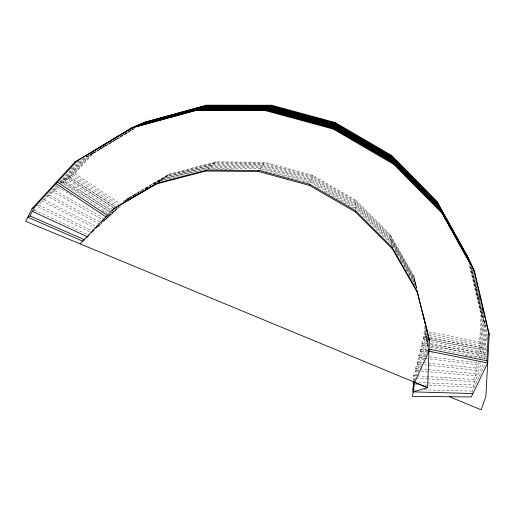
<?xml version="1.0" encoding="UTF-8"?>
<svg xmlns="http://www.w3.org/2000/svg" width="515" height="515" viewBox="0 0 515 515"><rect width="100%" height="100%" fill="white"/><g stroke="black" fill="none" stroke-linecap="round" stroke-linejoin="round"><path stroke-width="0.39" stroke-dasharray="2.58 1.93" d="M355.44 209.296L355.672 200.097L312.792 175.293L264.871 162.225L215.753 161.89L169.293 174.128L128.995 197.709L124.521 200.966L130.675 197.367M423.098 333.366L423.118 332.761M428.062 346.923L424.624 330.978L424.817 325.383M425.197 328.061L425.03 332.883L423.214 336.919L423.62 338.87L421.74 342.977L422.133 344.979L420.221 349.17L420.607 351.217L418.65 355.485L419.03 357.584L417.034 361.936L417.401 364.092L415.367 368.528L415.727 370.736L413.487 375.609L414.195 380.179M423.504 338.819L425.448 334.808L425.577 331.055M422.036 344.941L425.866 336.765L426.072 330.727M420.517 351.178L426.285 338.741L426.472 333.424M418.94 357.552L426.716 340.743L426.877 336.166M417.298 364.047L427.154 342.778L427.399 335.864M415.618 370.684L427.592 344.831L427.81 338.651M428.094 345.359L428.036 346.917L413.719 377.823M430.385 347.387L485.999 358.575L479.658 342.012L481.055 314.968L469.043 263.777M423.62 338.87L479.729 349.028L478.976 347.007L480.418 343.988L481.828 316.789L469.744 265.289M422.133 344.979L479.014 354.178L478.255 352.112L481.184 345.99L482.606 318.637L470.253 265.952M464.775 355.505L477.508 357.32L481.963 348.024L483.398 320.504L470.98 267.504M478.873 358.163L482.748 350.078L484.203 322.396L471.508 268.212M480.553 358.382L483.546 352.163L485.014 324.321L481.004 307.185M482.252 358.64L484.351 354.269L485.838 326.265L484.209 319.3M483.965 358.91L485.169 356.406L486.675 328.235M486.379 351.488L486.675 345.977M487.016 339.681L487.312 334.164M413.403 380.752L413.841 377.875L415.444 377.978M312.792 175.293L310.197 183.295L301.011 180.784M428.171 349.73L422.622 361.871M414.195 380.167L420.298 366.899M420.594 366.268L422.332 362.502M424.515 364.832L476.665 370.259L475.911 368.058L478.718 362.206M421.334 371.212L475.809 375.847L475.062 373.594L480.418 362.451M427.476 378.757L474.791 381.815L474.045 379.516L481.828 363.345M424.675 385.04L473.993 387.37L473.246 385.02L483.868 362.998M472.551 392.327L472.184 391.123L485.31 363.931M33.378 210.751L34.46 210.146L35.78 207.481M259.734 169.396L264.871 162.225M70.677 168.991L71.74 167.839M89.533 231.821L36.443 206.142L38.567 204.983L56.689 185.329M59.373 182.419L78.904 161.234M96.234 228.609L42.204 201.037L44.284 199.91L57.133 185.986M60.307 182.542L81.853 159.187M99.788 224.276L47.599 196.324L49.633 195.237L57.789 186.398M60.519 183.437L83.688 158.33M117.484 207.848L104.654 220.787L52.878 191.715L54.867 190.666L58.053 187.215L59.347 186.539M61.665 183.301L86.037 156.901L90.807 154.024M110.693 212.051L63.12 182.819L87.827 156.071L94.683 151.931M63.12 182.819L65.025 181.834L89.591 155.253L133.218 128.911M113.281 207.519L68.089 178.518L69.95 177.572L91.329 154.442L135.258 127.92M119.828 205.704L72.956 174.321L74.778 173.401L93.048 153.644L135.348 128.106M98.97 225.744L100.058 224.598M108.253 216.01L110.442 213.725M97.959 227.308L101.59 223.497M104.352 220.613L112.624 211.942M114.24 210.751L100.489 224.656M114.794 210.172L117.008 207.854M107.371 216.197L108.736 217.008L110.352 215.798L117.401 208.421M111.375 212.47L112.734 213.307L118.952 207.275M124.939 201.005L126.027 199.865L141.928 190.569M120.484 206.142L116.647 209.682M125.898 200.477L127.52 198.777L168.064 175.061L214.813 162.746L264.253 163.088L312.483 176.246L355.646 201.204L390.364 235.889L414.112 277.411M127.92 198.835L128.995 197.709M215.753 161.89L207.886 169.107L234.171 169.306M158.955 181.731L169.293 174.128M123.471 201.732L122.988 202.08L127.804 199.266M91.49 153.612L93.53 152.376M99.485 149.035L106.341 144.889M109.772 142.816L118.006 137.846M120.748 136.192L133.095 128.737M145.385 188.542L166.815 176.008L213.86 163.622L263.622 163.97L312.167 177.212L355.614 202.337L390.563 237.235L414.459 279.014L416.744 288.361M133.411 195.764L136.147 194.168M145.719 188.567L147.09 187.769M153.245 184.164L165.553 176.967L212.901 164.504L262.985 164.858L311.852 178.196L355.588 203.477L390.763 238.6L414.813 280.636M145.694 188.805L147.76 187.595M153.953 183.971L164.272 177.939L211.923 165.399L262.335 165.766L311.53 179.188L355.556 204.635L390.969 239.984L415.167 282.278L416.687 288.555M153.979 184.183L158.131 181.756M158.826 181.351L162.978 178.917L210.931 166.306L261.678 166.68L311.202 180.192L355.524 205.807L391.175 241.387L415.534 283.945M158.923 181.518L161.665 179.915L209.933 167.227L261.015 167.607L310.873 181.216L355.498 206.998L391.381 242.803L415.901 285.632L416.674 288.722M86.037 156.901L93.048 153.644M160.332 180.926L208.916 168.16L260.345 168.547L310.539 182.246L355.466 208.202L391.593 244.245L393.582 247.721M412.779 389.501L416.796 389.61M424.019 389.81L472.184 391.123M418.792 382.458L473.246 385.02M415.129 384.583L417.51 384.699M413.487 375.609L416.674 375.815M417.472 375.866L474.045 379.516M416.242 378.029L426.671 378.705M415.367 368.528L419.345 368.869M420.143 368.933L427.308 369.538M428.1 369.609L475.062 373.594M415.727 370.736L418.129 370.935M417.034 361.936L422.603 362.515M423.401 362.599L427.379 363.011M428.171 363.094L475.911 368.058M417.401 364.092L421.354 364.504M418.65 355.485L425.808 356.367M429.787 356.856L476.729 362.631L477.482 364.787L425.345 358.363M419.03 357.584L424.56 358.266M420.221 349.17L428.177 350.297M420.607 351.217L427.714 352.228M431.66 352.788L433.244 353.013M421.74 342.977L429.587 344.245M430.373 344.374L478.255 352.112M423.214 336.919L427.141 337.628M430.283 338.194L478.976 347.007M424.624 330.978L479.658 342.012M428.931 333.662L480.418 343.988M425.448 334.808L428.583 335.439M429.368 335.6L481.184 345.99M425.866 336.765L428.982 337.389M429.761 337.544L481.963 348.024M426.285 338.741L429.426 339.372M430.205 339.527L482.748 350.078M426.716 340.743L483.546 352.163M427.154 342.778L429.504 343.248M430.289 343.408L484.351 354.269M427.592 344.831L485.169 356.406M260.429 169.705L300.245 180.578M34.46 210.146L87.788 234.743M38.567 204.983L91.284 230.482M44.284 199.91L95.095 225.847M49.633 195.237L100.071 222.261M54.867 190.666L102.833 217.6M103.528 217.993L106.302 219.551M316.461 186.913L320.639 189.327M324.115 191.335L355.434 209.425M102.073 210.938L106.901 213.776M107.59 214.182L110.352 215.798M58.053 187.215L71.752 195.269M65.025 181.834L110.892 210.03M111.575 210.448L114.311 212.129M69.95 177.572L116.854 207.68M74.778 173.401L121.334 204.584M71.109 175.248L116.293 205.498M69.242 176.194L116.081 207.539M67.349 177.147L114.504 208.691M65.431 178.119L112.231 209.412M63.487 179.098L110.628 210.616M61.517 180.089L110.319 212.701M60.184 181.544L107.339 213.043M355.672 200.097L390.17 234.563L413.764 275.834L416.835 288.284M395.172 250.496L397.96 255.363M400.348 259.534L401.945 262.315M403.535 265.096L405.923 269.268M406.322 269.963L407.12 271.353M408.71 274.135L411.099 278.306M411.498 279.001L416.275 287.344M481.055 314.968L485.452 325.338M485.664 325.853L485.838 326.265M472.982 271.328L475.699 282.935M476.607 286.803L476.967 288.349M477.148 289.121L478.956 296.859M479.143 297.631L480.952 305.369M482.04 310.017L484.029 318.528M472.249 269.796L480.823 306.406M413.764 275.834L415.901 285.632M390.17 234.563L391.786 245.546"/><path stroke-width="0.77" d="M413.976 381.615L412.779 389.501L413.127 391.876L427.637 387.679L429.343 340.151L417.42 292.61L392.243 248.674L355.369 211.923L355.402 210.596M428.795 340.428L428.879 338.078L417.034 290.827L392.024 247.181L355.402 210.667L309.856 184.357L258.968 170.465L206.843 170.066L157.622 182.986L115.025 207.88L112.392 210.641M428.667 349.749L428.976 351.172L414.549 382.484L412.451 396.37L471.277 396.943L487.692 362.991L486.836 360.77L488.381 332.252L473.826 269.976L441.593 212.051L393.602 163.403L333.424 128.357L266.004 110.043L197.045 109.933L132.278 127.669L76.741 161.227L34.286 207.32L30.012 215.978L27.804 217.227L82.761 241.181L83.99 240.248M414.549 382.484L427.637 387.679L25.75 221.386L32.097 208.517L74.804 162.128L130.694 128.351L145.584 121.933L206.676 105.176L271.592 105.247L335.007 122.467L391.606 155.453L436.797 201.314L467.221 256.019L474.605 271.637L489.25 334.306L485.87 396.421L481.145 409.824L449.498 396.73M474.605 271.637L442.166 213.326L393.833 164.349L333.231 129.059L335.007 122.467M355.369 211.923L309.509 185.432L309.876 184.299M80.166 243.904L113.371 209.09L156.232 184.035L205.781 171.038L258.266 171.444L259.006 170.414M86.501 237.782L89.089 235.072M91.271 232.78L94 229.922M96.189 227.63L98.371 225.338M101.101 222.48L104.378 219.042M106.013 217.33L107.107 216.184M205.781 171.038L206.895 170.014M130.694 128.351L195.9 110.5L265.341 110.616L271.592 105.247M156.232 184.035L157.693 182.928M113.371 209.09L115.115 207.822M92.275 152.105L133.836 126.999L198.178 109.373L266.661 109.483L333.611 127.662L393.363 162.47L441.033 210.796L473.047 268.341L473.414 269.905M132.632 127.99L135.374 126.336L199.286 108.826L267.304 108.929L333.791 126.986L393.138 161.549L440.48 209.554L472.287 266.725L472.648 268.283M135.529 126.503L136.893 125.679L200.386 108.285L267.942 108.382L333.971 126.31L392.906 160.641L439.932 208.33L471.534 265.135L471.894 266.686M136.333 126.278L138.387 125.036L201.468 107.744L268.572 107.841L334.151 125.647L392.681 159.753L439.392 207.12L470.787 263.564L471.154 265.122M139.269 125.01L141.322 123.767L203.592 106.702L269.809 106.785L334.499 124.347L392.243 157.996L438.329 204.751L469.332 260.487L469.699 262.045M140.717 124.379L142.082 123.561M142.81 123.362L144.181 122.538L205.659 105.678L271.006 105.755L334.84 123.085L391.818 156.29L437.306 202.447L467.916 257.487L468.283 259.051M143.537 123.169L145.584 121.933M128.454 199.794L154.127 184.788M32.097 208.517L34.286 207.32M195.9 110.5L206.676 105.176M74.804 162.128L78.048 160.622M142.764 123.149L204.635 106.187L270.407 106.264L334.673 123.716L392.031 157.139L437.814 203.592L468.618 258.981M139.868 124.398L202.537 107.217L269.191 107.307L334.325 124.997L392.462 158.871L438.857 205.929L470.06 262.019L470.601 264.337M413.127 391.876L472.925 393.524M413.989 382.233L415.592 382.304M428.493 349.028L486.836 360.77M428.95 351.166L487.692 362.991M265.341 110.616L333.231 129.059M258.266 171.444L309.509 185.432M30.012 215.978L84.602 239.778M32.297 211.35L87.453 236.784M57.5 182.117L107.654 215.611M55.446 183.153L105.948 216.867M436.797 201.314L442.166 213.326M488.336 332.149L489.25 334.306M391.606 155.453L393.833 164.349M423.098 314.568L424.27 319.236M424.663 320.787L425.828 325.461M426.22 327.012L427.392 331.679M467.221 256.019L467.581 257.571M476.716 284.01L477.263 286.359M479.645 296.543L480.379 299.678M481.84 305.942L482.941 310.648M428.86 337.969L429.343 340.151M417.015 290.737L417.42 292.61M413.185 382.194L413.893 386.855M392.012 247.103L392.243 248.674"/></g></svg>
